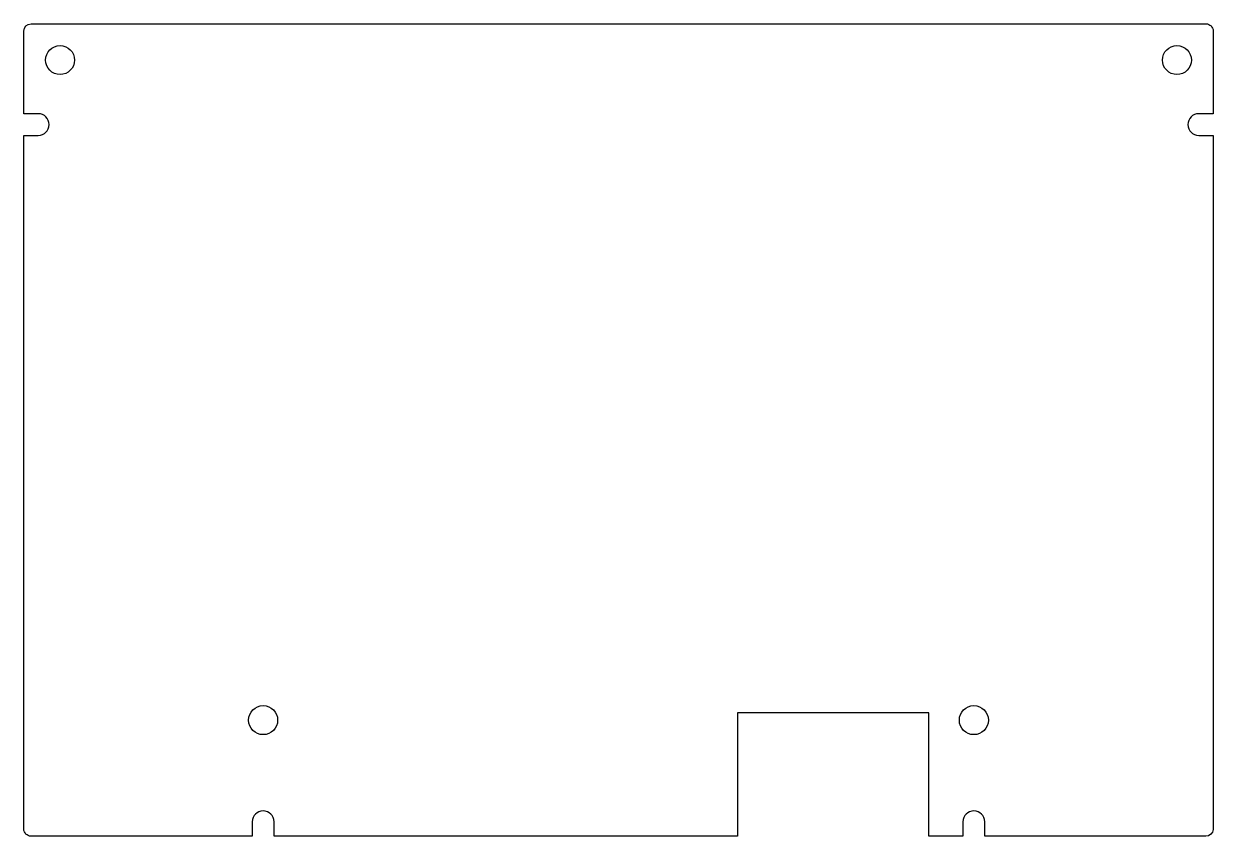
# Model space of a CAD drawing. Extents: x 0 to 82, y -56 to 0.
import ezdxf

# ---------------------------------------------------------------- set-up
doc = ezdxf.new("R2010")
doc.units = 0
doc.layers.get('0').update_dxf_attribs({"color": 2, "linetype": 'CONTINUOUS', "lineweight": 25, "true_color": 0xffff00})

msp = doc.modelspace()

# ---------------------------------------------------------------- linework, layer by layer
msp.add_lwpolyline([(0.000006, -0.500004, -0.414212), (0.500005, -0.000005), (81.499995, -0.000005, -0.414217), (81.999994, -0.500004), (81.999994, -6.199993), (80.999996, -6.199993, 1), (80.999996, -7.700015), (81.998826, -7.700015), (81.998826, -36.781745), (81.998826, -55.534159, -0.39433), (81.499995, -55.999995), (66.250013, -55.999995), (66.250013, -54.999997, 0.999989), (64.750016, -54.999997), (64.750016, -55.999995), (62.400008, -55.999995), (62.400008, -47.500012), (49.200009, -47.500012), (49.200009, -55.999995), (17.25001, -55.999995), (17.25001, -54.999997, 0.999989), (15.750013, -54.999997), (15.750013, -55.999995), (0.500005, -55.999995, -0.414216), (0.000006, -55.499996), (0.000006, -7.700015), (1.000004, -7.700015, 1), (1.000004, -6.199993), (0.000006, -6.199993)], format="xyb", close=True)
for centre in [(2.499995, -2.499995), (79.499993, -2.499995), (16.499992, -48.000006), (65.499996, -48.000006)]:
    msp.add_circle(centre, 1)

doc.saveas('drawing.dxf')
